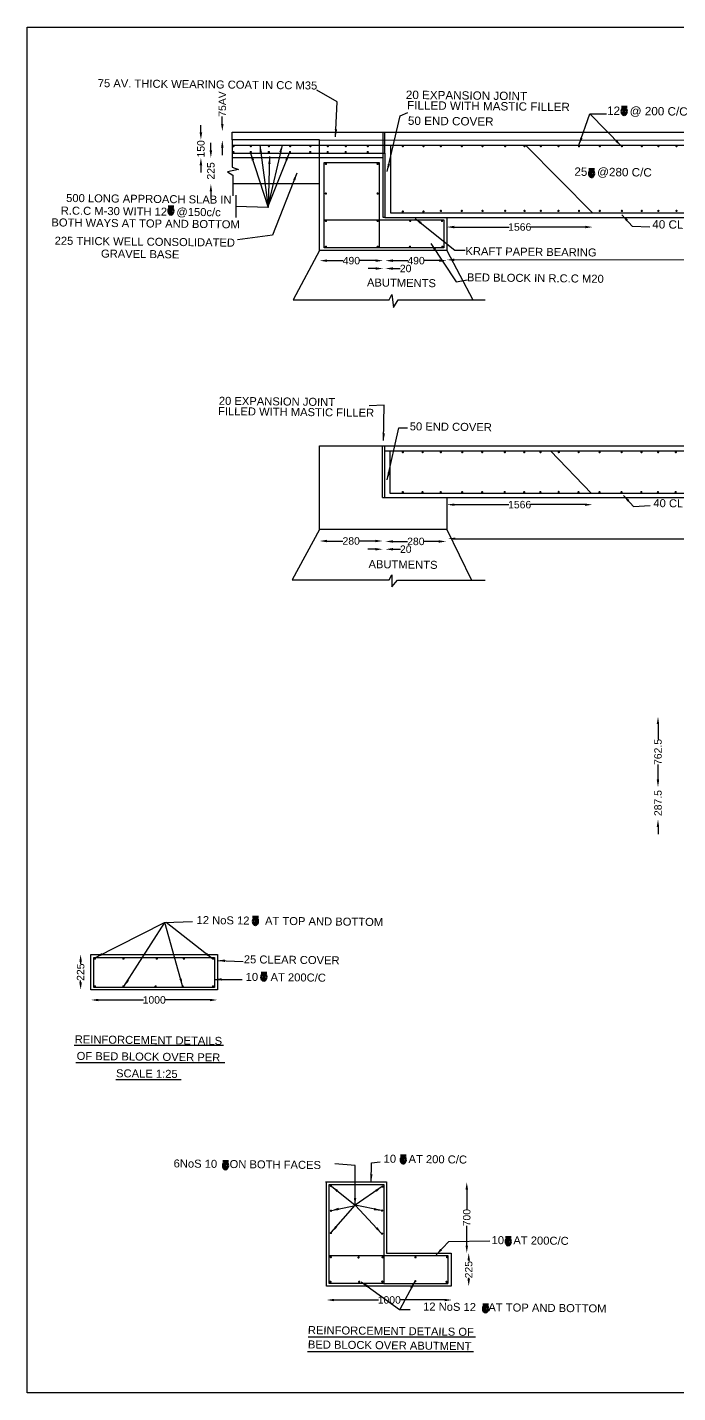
# Model space of a CAD drawing. Header units: millimetres. Extents: x 459 to 17490, y 246 to 12188.
# Drawn here: x 459 to 6142, y 246 to 12188 of the extents above; entities that cross this region are included whole.
import ezdxf

# ---------------------------------------------------------------- set-up
doc = ezdxf.new("R2010")
doc.units = ezdxf.units.MM
doc.header["$MEASUREMENT"] = 0
for name, color, linetype in [('DIM', 7, 'Continuous'), ('DWG', 7, 'Continuous'), ('TXT', 7, 'Continuous'), ('TXT @ 1', 7, 'Continuous')]:
    doc.layers.add(name, color=color, linetype=linetype)
doc.styles.add('Notes', font='arial.ttf', dxfattribs={"height": 0.1})
doc.styles.get("Standard").update_dxf_attribs({"font": 'arial.ttf'})
doc.dimstyles.new('Civil', dxfattribs={"dimtxt": 65, "dimasz": 65, "dimexe": 0.1, "dimexo": 0.0625, "dimgap": 0.09, "dimtad": 0, "dimdec": 0, "dimzin": 12, "dimdsep": 46, "dimtxsty": 'Standard', "dimcen": 0.1, "dimse1": 1, "dimse2": 1, "dimadec": 5, "dimazin": 2, "dimtfac": 1, "dimtdec": 0, "dimtofl": 0, "dimtmove": 0, "dimatfit": 3, "dimfxl": 1, "dimfrac": 1, "dimtolj": 1, "dimtzin": 0, "dimarcsym": 0})

# ---------------------------------------------------------------- blocks, each defined once
blk = doc.blocks.new('*D2')
at = {"layer": 'Defpoints', "color": 0, "transparency": 16777216}
for p in [(2063, 11047), (2136, 11047), (2136, 10817)]:
    blk.add_point(p, dxfattribs=at)
at = {"layer": 'DIM', "color": 0, "lineweight": -2, "transparency": 16777216}
for p, q in [((2063, 11112), (2063, 11177)), ((2063, 10752), (2063, 10687))]:
    blk.add_line(p, q, dxfattribs=at)
at = {"layer": 'DIM', "color": 0, "transparency": 16777216}
for points in [[(2052, 11112), (2074, 11112), (2063, 11047)], [(2052, 10752), (2074, 10752), (2063, 10817)]]:
    blk.add_solid(points, dxfattribs=at)
at = {"layer": 'DIM', "color": 0, "transparency": 16777216, "insert": (2063, 10932), "char_height": 65, "attachment_point": 5, "rotation": 90}
blk.add_mtext('\\A1;225', dxfattribs=at)
blk = doc.blocks.new('*D3')
at = {"layer": 'Defpoints', "color": 0, "transparency": 16777216}
for p in [(1976, 11203), (2136, 11203), (2136, 11047)]:
    blk.add_point(p, dxfattribs=at)
at = {"layer": 'DIM', "color": 0, "lineweight": -2, "transparency": 16777216}
for p, q in [((1976, 11268), (1976, 11333)), ((1976, 10982), (1976, 10917))]:
    blk.add_line(p, q, dxfattribs=at)
at = {"layer": 'DIM', "color": 0, "transparency": 16777216}
for points in [[(1965, 11268), (1987, 11268), (1976, 11203)], [(1965, 10982), (1987, 10982), (1976, 11047)]]:
    blk.add_solid(points, dxfattribs=at)
at = {"layer": 'DIM', "color": 0, "transparency": 16777216, "insert": (1976, 11125), "char_height": 65, "attachment_point": 5, "rotation": 90}
blk.add_mtext('\\A1;150', dxfattribs=at)
blk = doc.blocks.new('*D4')
at = {"layer": 'Defpoints', "color": 0, "transparency": 16777216}
for p in [(2145, 11278), (2163, 11278), (2145, 11200)]:
    blk.add_point(p, dxfattribs=at)
at = {"layer": 'DIM', "color": 0, "lineweight": -2, "transparency": 16777216}
for p, q in [((2163, 11343), (2163, 11408)), ((2163, 11135), (2163, 11070))]:
    blk.add_line(p, q, dxfattribs=at)
at = {"layer": 'DIM', "color": 0, "transparency": 16777216}
for points in [[(2152, 11343), (2174, 11343), (2163, 11278)], [(2152, 11135), (2174, 11135), (2163, 11200)]]:
    blk.add_solid(points, dxfattribs=at)
at = {"layer": 'DIM', "color": 0, "transparency": 16777216, "insert": (2163, 11517), "char_height": 65, "attachment_point": 5, "rotation": 90}
blk.add_mtext('\\A1;75AV', dxfattribs=at)
blk = doc.blocks.new('*D5')
at = {"layer": 'Defpoints', "color": 0, "transparency": 16777216}
for p in [(3014, 10237), (3568, 10237), (3568, 10147)]:
    blk.add_point(p, dxfattribs=at)
at = {"layer": 'DIM', "color": 0, "lineweight": -2, "transparency": 16777216}
for p, q in [((3079, 10147), (3218, 10147)), ((3503, 10147), (3364, 10147))]:
    blk.add_line(p, q, dxfattribs=at)
at = {"layer": 'DIM', "color": 0, "transparency": 16777216}
for points in [[(3079, 10158), (3079, 10136), (3014, 10147)], [(3503, 10158), (3503, 10136), (3568, 10147)]]:
    blk.add_solid(points, dxfattribs=at)
at = {"layer": 'DIM', "color": 0, "transparency": 16777216, "insert": (3291, 10147), "char_height": 65, "attachment_point": 5}
blk.add_mtext('\\A1;490', dxfattribs=at)
blk = doc.blocks.new('*D6')
at = {"layer": 'Defpoints', "color": 0, "transparency": 16777216}
for p in [(3568, 10147), (3588, 10147), (3588, 10078)]:
    blk.add_point(p, dxfattribs=at)
at = {"layer": 'DIM', "color": 0, "lineweight": -2, "transparency": 16777216}
for p, q in [((3503, 10078), (3438, 10078)), ((3653, 10078), (3718, 10078))]:
    blk.add_line(p, q, dxfattribs=at)
at = {"layer": 'DIM', "color": 0, "transparency": 16777216}
for points in [[(3503, 10089), (3503, 10067), (3568, 10078)], [(3653, 10089), (3653, 10067), (3588, 10078)]]:
    blk.add_solid(points, dxfattribs=at)
at = {"layer": 'DIM', "color": 0, "transparency": 16777216, "insert": (3765, 10078), "char_height": 65, "attachment_point": 5}
blk.add_mtext('\\A1;20', dxfattribs=at)
blk = doc.blocks.new('*D7')
at = {"layer": 'Defpoints', "color": 0, "transparency": 16777216}
for p in [(3588, 10078), (4125, 10147), (4125, 10078)]:
    blk.add_point(p, dxfattribs=at)
at = {"layer": 'DIM', "color": 0, "lineweight": -2, "transparency": 16777216}
for p, q in [((3653, 10147), (3783, 10147)), ((4060, 10147), (3930, 10147))]:
    blk.add_line(p, q, dxfattribs=at)
at = {"layer": 'DIM', "color": 0, "transparency": 16777216}
for points in [[(3653, 10158), (3653, 10136), (3588, 10147)], [(4060, 10158), (4060, 10136), (4125, 10147)]]:
    blk.add_solid(points, dxfattribs=at)
at = {"layer": 'DIM', "color": 0, "transparency": 16777216, "insert": (3856, 10147), "char_height": 65, "attachment_point": 5}
blk.add_mtext('\\A1;490', dxfattribs=at)
blk = doc.blocks.new('*D8')
at = {"layer": 'Defpoints', "color": 0, "transparency": 16777216}
for p in [(4124, 10467), (5399, 10467), (5399, 10441)]:
    blk.add_point(p, dxfattribs=at)
at = {"layer": 'DIM', "color": 0, "lineweight": -2, "transparency": 16777216}
for p, q in [((4189, 10441), (4668, 10441)), ((5334, 10441), (4856, 10441))]:
    blk.add_line(p, q, dxfattribs=at)
at = {"layer": 'DIM', "color": 0, "transparency": 16777216}
for points in [[(4189, 10452), (4189, 10430), (4124, 10441)], [(5334, 10452), (5334, 10430), (5399, 10441)]]:
    blk.add_solid(points, dxfattribs=at)
at = {"layer": 'DIM', "color": 0, "transparency": 16777216, "insert": (4762, 10441), "char_height": 65, "attachment_point": 5}
blk.add_mtext('\\A1;1566', dxfattribs=at)
blk = doc.blocks.new('*D9')
at = {"layer": 'Defpoints', "color": 0, "transparency": 16777216}
for p in [(4124, 10237), (14141, 10248), (14141, 10165)]:
    blk.add_point(p, dxfattribs=at)
at = {"layer": 'DIM', "color": 0, "lineweight": -2, "transparency": 16777216}
for p, q in [((4189, 10154), (9035, 10159)), ((14076, 10165), (9230, 10160))]:
    blk.add_line(p, q, dxfattribs=at)
at = {"layer": 'DIM', "color": 0, "transparency": 16777216}
for points in [[(4189, 10165), (4189, 10143), (4124, 10154)], [(14076, 10176), (14076, 10154), (14141, 10165)]]:
    blk.add_solid(points, dxfattribs=at)
at = {"layer": 'DIM', "color": 0, "transparency": 16777216, "insert": (9133, 10160), "char_height": 65, "attachment_point": 5, "rotation": 0.0644}
blk.add_mtext('\\A1;9560', dxfattribs=at)
blk = doc.blocks.new('*D25')
at = {"layer": 'Defpoints', "color": 0, "transparency": 16777216}
for p in [(4135, 7776), (14134, 7773), (4135, 7715)]:
    blk.add_point(p, dxfattribs=at)
at = {"layer": 'DIM', "color": 0, "lineweight": -2, "transparency": 16777216}
for p, q in [((4200, 7715), (9037, 7714)), ((14069, 7713), (9231, 7714))]:
    blk.add_line(p, q, dxfattribs=at)
at = {"layer": 'DIM', "color": 0, "transparency": 16777216}
for points in [[(4200, 7726), (4200, 7705), (4135, 7715)], [(14069, 7724), (14069, 7702), (14134, 7713)]]:
    blk.add_solid(points, dxfattribs=at)
at = {"layer": 'DIM', "color": 0, "transparency": 16777216, "insert": (9134, 7714), "char_height": 65, "attachment_point": 5, "rotation": 359.9859}
blk.add_mtext('\\A1;9560', dxfattribs=at)
blk = doc.blocks.new('*D26')
at = {"layer": 'Defpoints', "color": 0, "transparency": 16777216}
for p in [(4126, 8033), (5396, 8033), (5396, 8013)]:
    blk.add_point(p, dxfattribs=at)
at = {"layer": 'DIM', "color": 0, "lineweight": -2, "transparency": 16777216}
for p, q in [((4191, 8013), (4667, 8013)), ((5331, 8013), (4855, 8013))]:
    blk.add_line(p, q, dxfattribs=at)
at = {"layer": 'DIM', "color": 0, "transparency": 16777216}
for points in [[(4191, 8023), (4191, 8002), (4126, 8013)], [(5331, 8023), (5331, 8002), (5396, 8013)]]:
    blk.add_solid(points, dxfattribs=at)
at = {"layer": 'DIM', "color": 0, "transparency": 16777216, "insert": (4761, 8013), "char_height": 65, "attachment_point": 5}
blk.add_mtext('\\A1;1566', dxfattribs=at)
blk = doc.blocks.new('*D27')
at = {"layer": 'Defpoints', "color": 0, "transparency": 16777216}
for p in [(3013, 7795), (3564, 7795), (3564, 7695)]:
    blk.add_point(p, dxfattribs=at)
at = {"layer": 'DIM', "color": 0, "lineweight": -2, "transparency": 16777216}
for p, q in [((3078, 7695), (3216, 7695)), ((3499, 7695), (3361, 7695))]:
    blk.add_line(p, q, dxfattribs=at)
at = {"layer": 'DIM', "color": 0, "transparency": 16777216}
for points in [[(3078, 7706), (3078, 7684), (3013, 7695)], [(3499, 7706), (3499, 7684), (3564, 7695)]]:
    blk.add_solid(points, dxfattribs=at)
at = {"layer": 'DIM', "color": 0, "transparency": 16777216, "insert": (3289, 7695), "char_height": 65, "attachment_point": 5}
blk.add_mtext('\\A1;280', dxfattribs=at)
blk = doc.blocks.new('*D28')
at = {"layer": 'Defpoints', "color": 0, "transparency": 16777216}
for p in [(3564, 7695), (3589, 7695), (3589, 7623)]:
    blk.add_point(p, dxfattribs=at)
at = {"layer": 'DIM', "color": 0, "lineweight": -2, "transparency": 16777216}
for p, q in [((3499, 7623), (3434, 7623)), ((3654, 7623), (3719, 7623))]:
    blk.add_line(p, q, dxfattribs=at)
at = {"layer": 'DIM', "color": 0, "transparency": 16777216}
for points in [[(3499, 7634), (3499, 7612), (3564, 7623)], [(3654, 7634), (3654, 7612), (3589, 7623)]]:
    blk.add_solid(points, dxfattribs=at)
at = {"layer": 'DIM', "color": 0, "transparency": 16777216, "insert": (3766, 7623), "char_height": 65, "attachment_point": 5}
blk.add_mtext('\\A1;20', dxfattribs=at)
blk = doc.blocks.new('*D29')
at = {"layer": 'Defpoints', "color": 0, "transparency": 16777216}
for p in [(4118, 7691), (3589, 7623), (4118, 7623)]:
    blk.add_point(p, dxfattribs=at)
at = {"layer": 'DIM', "color": 0, "lineweight": -2, "transparency": 16777216}
for p, q in [((3654, 7691), (3781, 7691)), ((4053, 7691), (3926, 7691))]:
    blk.add_line(p, q, dxfattribs=at)
at = {"layer": 'DIM', "color": 0, "transparency": 16777216}
for points in [[(3654, 7702), (3654, 7680), (3589, 7691)], [(4053, 7702), (4053, 7680), (4118, 7691)]]:
    blk.add_solid(points, dxfattribs=at)
at = {"layer": 'DIM', "color": 0, "transparency": 16777216, "insert": (3854, 7691), "char_height": 65, "attachment_point": 5}
blk.add_mtext('\\A1;280', dxfattribs=at)
blk = doc.blocks.new('*D30')
at = {"layer": 'Defpoints', "color": 0, "transparency": 16777216}
for p in [(5970, 6160), (5978, 6160), (5978, 5541)]:
    blk.add_point(p, dxfattribs=at)
at = {"layer": 'DIM', "color": 0, "lineweight": -2, "transparency": 16777216}
for p, q in [((5970, 6095), (5970, 5960)), ((5970, 5606), (5970, 5741))]:
    blk.add_line(p, q, dxfattribs=at)
at = {"layer": 'DIM', "color": 0, "transparency": 16777216}
for points in [[(5959, 6095), (5980, 6095), (5970, 6160)], [(5959, 5606), (5980, 5606), (5970, 5541)]]:
    blk.add_solid(points, dxfattribs=at)
at = {"layer": 'DIM', "color": 0, "transparency": 16777216, "insert": (5970, 5850), "char_height": 65, "attachment_point": 5, "rotation": 90}
blk.add_mtext('\\A1;762.5', dxfattribs=at)
blk = doc.blocks.new('*D31')
at = {"layer": 'Defpoints', "color": 0, "transparency": 16777216}
for p in [(5970, 5547), (6001, 5547), (6001, 5260)]:
    blk.add_point(p, dxfattribs=at)
at = {"layer": 'DIM', "color": 0, "lineweight": -2, "transparency": 16777216}
for p, q in [((5970, 5612), (5970, 5677)), ((5970, 5195), (5970, 5130))]:
    blk.add_line(p, q, dxfattribs=at)
at = {"layer": 'DIM', "color": 0, "transparency": 16777216}
for points in [[(5959, 5612), (5980, 5612), (5970, 5547)], [(5959, 5195), (5980, 5195), (5970, 5260)]]:
    blk.add_solid(points, dxfattribs=at)
at = {"layer": 'DIM', "color": 0, "transparency": 16777216, "insert": (5970, 5403), "char_height": 65, "attachment_point": 5, "rotation": 90}
blk.add_mtext('\\A1;287.5', dxfattribs=at)
blk = doc.blocks.new('*D45')
at = {"layer": 'Defpoints', "color": 0, "transparency": 16777216}
for p in [(1015, 3769), (2120, 3769), (2120, 3681)]:
    blk.add_point(p, dxfattribs=at)
at = {"layer": 'DIM', "color": 0, "lineweight": -2, "transparency": 16777216}
for p, q in [((1080, 3681), (1474, 3681)), ((2055, 3681), (1662, 3681))]:
    blk.add_line(p, q, dxfattribs=at)
at = {"layer": 'DIM', "color": 0, "transparency": 16777216}
for points in [[(1080, 3691), (1080, 3670), (1015, 3681)], [(2055, 3691), (2055, 3670), (2120, 3681)]]:
    blk.add_solid(points, dxfattribs=at)
at = {"layer": 'DIM', "color": 0, "transparency": 16777216, "insert": (1568, 3681), "char_height": 65, "attachment_point": 5}
blk.add_mtext('\\A1;1000', dxfattribs=at)
blk = doc.blocks.new('*D46')
at = {"layer": 'Defpoints', "color": 0, "transparency": 16777216}
for p in [(925, 4080), (1015, 4080), (1015, 3769)]:
    blk.add_point(p, dxfattribs=at)
at = {"layer": 'DIM', "color": 0, "lineweight": -2, "transparency": 16777216}
for p, q in [((925, 4015), (925, 3997)), ((925, 3834), (925, 3851))]:
    blk.add_line(p, q, dxfattribs=at)
at = {"layer": 'DIM', "color": 0, "transparency": 16777216}
for points in [[(914, 4015), (936, 4015), (925, 4080)], [(914, 3834), (936, 3834), (925, 3769)]]:
    blk.add_solid(points, dxfattribs=at)
at = {"layer": 'DIM', "color": 0, "transparency": 16777216, "insert": (925, 3924), "char_height": 65, "attachment_point": 5, "rotation": 90}
blk.add_mtext('\\A1;225', dxfattribs=at)
blk = doc.blocks.new('*D47')
at = {"layer": 'Defpoints', "color": 0, "transparency": 16777216}
for p in [(3074, 1177), (4170, 1177), (4170, 1057)]:
    blk.add_point(p, dxfattribs=at)
at = {"layer": 'DIM', "color": 0, "lineweight": -2, "transparency": 16777216}
for p, q in [((3139, 1057), (3528, 1057)), ((4105, 1057), (3716, 1057))]:
    blk.add_line(p, q, dxfattribs=at)
at = {"layer": 'DIM', "color": 0, "transparency": 16777216}
for points in [[(3139, 1067), (3139, 1046), (3074, 1057)], [(4105, 1067), (4105, 1046), (4170, 1057)]]:
    blk.add_solid(points, dxfattribs=at)
at = {"layer": 'DIM', "color": 0, "transparency": 16777216, "insert": (3622, 1057), "char_height": 65, "attachment_point": 5}
blk.add_mtext('\\A1;1000', dxfattribs=at)
blk = doc.blocks.new('*D48')
at = {"layer": 'Defpoints', "color": 0, "transparency": 16777216}
for p in [(4162, 1468), (4316, 1468), (4162, 1177)]:
    blk.add_point(p, dxfattribs=at)
at = {"layer": 'DIM', "color": 0, "lineweight": -2, "transparency": 16777216}
for p, q in [((4316, 1403), (4316, 1395)), ((4316, 1242), (4316, 1250))]:
    blk.add_line(p, q, dxfattribs=at)
at = {"layer": 'DIM', "color": 0, "transparency": 16777216}
for points in [[(4305, 1403), (4327, 1403), (4316, 1468)], [(4305, 1242), (4327, 1242), (4316, 1177)]]:
    blk.add_solid(points, dxfattribs=at)
at = {"layer": 'DIM', "color": 0, "transparency": 16777216, "insert": (4316, 1322), "char_height": 65, "attachment_point": 5, "rotation": 90}
blk.add_mtext('\\A1;225', dxfattribs=at)
blk = doc.blocks.new('*D49')
at = {"layer": 'Defpoints', "color": 0, "transparency": 16777216}
for p in [(4299, 2087), (4316, 2087), (4316, 1468)]:
    blk.add_point(p, dxfattribs=at)
at = {"layer": 'DIM', "color": 0, "lineweight": -2, "transparency": 16777216}
for p, q in [((4299, 2022), (4299, 1849)), ((4299, 1533), (4299, 1706))]:
    blk.add_line(p, q, dxfattribs=at)
at = {"layer": 'DIM', "color": 0, "transparency": 16777216}
for points in [[(4288, 2022), (4310, 2022), (4299, 2087)], [(4288, 1533), (4310, 1533), (4299, 1468)]]:
    blk.add_solid(points, dxfattribs=at)
at = {"layer": 'DIM', "color": 0, "transparency": 16777216, "insert": (4299, 1777), "char_height": 65, "attachment_point": 5, "rotation": 90}
blk.add_mtext('\\A1;700', dxfattribs=at)

msp = doc.modelspace()

# ---------------------------------------------------------------- linework, layer by layer
at = {"layer": 'DWG'}
for points in [[(4123.7, 10527.1), (4123.7, 10237), (3013.6, 10237), (3013.6, 11202.6), (2249.6, 11202.6), (2249.6, 11271.9), (16197.6, 11271.9)], [(2249.6, 11086.9), (3583.4, 11086.9), (3583.4, 11271.9)], [(3583.4, 10525.2), (3568.2, 10525.2), (3568.2, 11271.9)], [(2249.6, 11202.6), (2249.6, 10965.7), (2304.6, 10945), (2208.5, 10924.3), (2253.7, 10894.1), (2253.7, 10713.4)], [(2249.6, 11158.5), (14647.3, 11158.5), (14647.3, 10562.6), (3634, 10562.6), (3634, 11158.5)], [(3013.6, 11202.6), (16194.5, 11195.7)], [(5399.2, 10562.6), (4813, 11158.5)], [(3568.2, 11047.5), (2249.6, 11047.5)], [(3053.6, 10505.2), (3053.6, 11005.6), (3532.7, 11005.6), (3532.7, 10258.3)], [(3583.4, 11086.9), (3583.4, 10525.2), (4355.7, 10525.2), (5923.8, 10525.2), (11605.5, 10525.2)], [(3013.6, 10817.7), (2253.7, 10817.7)], [(3013.6, 10237), (2782.1, 9805.3)], [(4123.7, 10237), (4353.2, 9803.6)], [(2782.1, 9805.3), (3621.9, 9805.3), (3645.1, 9849.9), (3660, 9737.5), (3698.1, 9803.6), (4458.3, 9803.6)], [(4125.9, 8075.5), (4125.9, 7795.3), (3013.1, 7795.3), (3013.1, 8526.2), (16193, 8526.2)], [(3561.8, 8075.5), (3561.8, 8526.2)], [(3581.8, 8075.5), (3581.8, 8526.2)], [(3581.8, 8482.8), (14636.1, 8482.8), (14636.1, 8111.9), (3630.1, 8111.9), (3630.1, 8482.8)], [(5031.6, 8482.8), (5388.7, 8111.9)], [(3561.8, 8075.5), (16190.8, 8075.5)], [(3013.1, 7795.3), (2773.8, 7355.3)], [(4125.9, 7795.3), (4339.8, 7351.9)], [(2773.8, 7355.3), (3619.8, 7355.3), (3645.4, 7399.7), (3645.4, 7293.8), (3693.3, 7351.9), (4458.9, 7351.9)], [(3065.9, 2091.5), (3598.9, 2091.5), (3598.9, 1467.6), (4162.5, 1467.6), (4162.5, 1177.2), (3073.6, 1177.2), (3073.6, 2091.5)], [(3097.2, 1444.9), (4133.9, 1444.9)], [(4133.9, 1444.9), (4133.9, 1201)], [(3573, 1201), (4133.9, 1201)]]:
    msp.add_lwpolyline(points, dxfattribs=at)
at = {"layer": 'DWG', "const_width": 10}
for points in [[(2254.7, 11097.3, 1), (2264.7, 11097.3, 1)], [(2255.7, 11148.5, 1), (2265.7, 11148.5, 1)], [(2406.4, 11097.3, 1), (2416.4, 11097.3, 1)], [(2407.4, 11148.5, 1), (2417.4, 11148.5, 1)], [(2564.5, 11097.3, 1), (2574.5, 11097.3, 1)], [(2565.5, 11148.5, 1), (2575.5, 11148.5, 1)], [(2749.6, 11097.3, 1), (2759.6, 11097.3, 1)], [(2750.6, 11148.5, 1), (2760.6, 11148.5, 1)], [(2926.5, 11097.3, 1), (2936.5, 11097.3, 1)], [(2927.5, 11148.5, 1), (2937.5, 11148.5, 1)], [(3078.3, 11097.3, 1), (3088.3, 11097.3, 1)], [(3079.3, 11148.5, 1), (3089.3, 11148.5, 1)], [(3235.6, 11097.3, 1), (3245.6, 11097.3, 1)], [(3236.6, 11148.5, 1), (3246.6, 11148.5, 1)], [(3428.4, 11097.3, 1), (3438.4, 11097.3, 1)], [(3429.4, 11148.5, 1), (3439.4, 11148.5, 1)], [(3734.6, 11148.5, 1), (3744.6, 11148.5, 1)], [(3915.2, 11148.5, 1), (3925.2, 11148.5, 1)], [(4067.9, 11148.5, 1), (4077.9, 11148.5, 1)], [(4250.4, 11148.5, 1), (4260.4, 11148.5, 1)], [(4431.9, 11148.5, 1), (4441.9, 11148.5, 1)], [(4629.3, 11148.5, 1), (4639.3, 11148.5, 1)], [(4798.8, 11148.5, 1), (4808.8, 11148.5, 1)], [(4941.2, 11148.5, 1), (4951.2, 11148.5, 1)], [(5094.9, 11148.5, 1), (5104.9, 11148.5, 1)], [(5274.5, 11148.5, 1), (5284.5, 11148.5, 1)], [(5456, 11148.5, 1), (5466, 11148.5, 1)], [(5649.7, 11148.5, 1), (5659.7, 11148.5, 1)], [(5822.9, 11148.5, 1), (5832.9, 11148.5, 1)], [(5968.2, 11148.5, 1), (5978.2, 11148.5, 1)], [(6126.5, 11148.5, 1), (6136.5, 11148.5, 1)], [(3063.2, 10992.8, 1), (3073.2, 10992.8, 1)], [(3515, 10992.8, 1), (3525, 10992.8, 1)], [(3063.2, 10734.2, 1), (3073.2, 10734.2, 1)], [(3515, 10734.2, 1), (3525, 10734.2, 1)], [(3734.6, 10576.8, 1), (3744.6, 10576.8, 1)], [(3915.2, 10576.8, 1), (3925.2, 10576.8, 1)], [(4067.9, 10582.3, 1), (4077.9, 10582.3, 1)], [(4250.4, 10582.3, 1), (4260.4, 10582.3, 1)], [(4431.9, 10582.3, 1), (4441.9, 10582.3, 1)], [(4629.3, 10582.3, 1), (4639.3, 10582.3, 1)], [(4798.8, 10582.3, 1), (4808.8, 10582.3, 1)], [(4941.2, 10582.3, 1), (4951.2, 10582.3, 1)], [(5094.9, 10582.3, 1), (5104.9, 10582.3, 1)], [(5274.5, 10582.3, 1), (5284.5, 10582.3, 1)], [(5456, 10582.3, 1), (5466, 10582.3, 1)], [(5649.7, 10582.3, 1), (5659.7, 10582.3, 1)], [(5822.9, 10582.3, 1), (5832.9, 10582.3, 1)], [(5968.2, 10582.3, 1), (5978.2, 10582.3, 1)], [(6126.5, 10582.3, 1), (6136.5, 10582.3, 1)], [(3063.2, 10494.6, 1), (3073.2, 10494.6, 1)], [(3515, 10494.6, 1), (3525, 10494.6, 1)], [(3799.5, 10494.6, 1), (3809.5, 10494.6, 1)], [(4077.6, 10494.6, 1), (4087.6, 10494.6, 1)], [(3063.2, 10268.1, 1), (3073.2, 10268.1, 1)], [(3515, 10268.1, 1), (3525, 10268.1, 1)], [(3797.7, 10268.1, 1), (3807.7, 10268.1, 1)], [(4080.3, 10268.1, 1), (4090.3, 10268.1, 1)], [(3735.6, 8472.4, 1), (3745.6, 8472.4, 1)], [(3908.7, 8472.4, 1), (3918.7, 8472.4, 1)], [(4067.7, 8472.4, 1), (4077.7, 8472.4, 1)], [(4254.8, 8472.4, 1), (4264.8, 8472.4, 1)], [(4429.3, 8472.4, 1), (4439.3, 8472.4, 1)], [(4626.3, 8472.4, 1), (4636.3, 8472.4, 1)], [(4796.5, 8472.4, 1), (4806.5, 8472.4, 1)], [(4938.3, 8472.4, 1), (4948.3, 8472.4, 1)], [(5098.1, 8472.8, 1), (5108.1, 8472.8, 1)], [(5271.8, 8472.4, 1), (5281.8, 8472.4, 1)], [(5454.7, 8472.4, 1), (5464.7, 8472.4, 1)], [(5647.5, 8472.4, 1), (5657.5, 8472.4, 1)], [(5820.6, 8472.4, 1), (5830.6, 8472.4, 1)], [(5965.5, 8472.4, 1), (5975.5, 8472.4, 1)], [(6120, 8472.4, 1), (6130, 8472.4, 1)], [(3734.5, 8122.2, 1), (3744.5, 8122.2, 1)], [(3907.5, 8122.2, 1), (3917.5, 8122.2, 1)], [(4066.5, 8122.2, 1), (4076.5, 8122.2, 1)], [(4253.7, 8122.2, 1), (4263.7, 8122.2, 1)], [(4428.2, 8122.2, 1), (4438.2, 8122.2, 1)], [(4625.1, 8122.2, 1), (4635.1, 8122.2, 1)], [(4795.4, 8122.2, 1), (4805.4, 8122.2, 1)], [(4937.2, 8122.2, 1), (4947.2, 8122.2, 1)], [(5097, 8124, 1), (5107, 8124, 1)], [(5270.7, 8122.2, 1), (5280.7, 8122.2, 1)], [(5453.6, 8122.2, 1), (5463.6, 8122.2, 1)], [(5646.3, 8122.2, 1), (5656.3, 8122.2, 1)], [(5819.4, 8122.2, 1), (5829.4, 8122.2, 1)], [(5964.3, 8122.2, 1), (5974.3, 8122.2, 1)], [(6118.9, 8122.2, 1), (6128.9, 8122.2, 1)], [(1045.2, 4042, 1), (1055.2, 4042, 1)], [(1293.9, 4042, 1), (1303.9, 4042, 1)], [(1584.8, 4042, 1), (1594.8, 4042, 1)], [(1822.1, 4042, 1), (1832.1, 4042, 1)], [(2077.6, 4042, 1), (2087.6, 4042, 1)], [(1045.2, 3799.3, 1), (1055.2, 3799.3, 1)], [(1293.9, 3799.3, 1), (1303.9, 3799.3, 1)], [(1574.5, 3799.3, 1), (1584.5, 3799.3, 1)], [(1811.8, 3799.3, 1), (1821.8, 3799.3, 1)], [(2077.6, 3799.3, 1), (2087.6, 3799.3, 1)], [(3107.2, 2054, 1), (3117.2, 2054, 1)], [(3558.3, 2048.4, 1), (3568.3, 2048.4, 1)], [(3107.2, 1837.1, 1), (3117.2, 1837.1, 1)], [(3554.1, 1838.5, 1), (3564.1, 1838.5, 1)], [(3107.2, 1642.7, 1), (3117.2, 1642.7, 1)], [(3554.1, 1637.1, 1), (3564.1, 1637.1, 1)], [(3105.8, 1431.9, 1), (3115.8, 1431.9, 1)], [(3348.3, 1429.1, 1), (3358.3, 1429.1, 1)], [(3558.3, 1430.5, 1), (3568.3, 1430.5, 1)], [(3845.9, 1430.5, 1), (3855.9, 1430.5, 1)], [(4121.4, 1431.9, 1), (4131.4, 1431.9, 1)], [(3103, 1216.4, 1), (3113, 1216.4, 1)], [(3353.9, 1216.4, 1), (3363.9, 1216.4, 1)], [(3555.5, 1217.8, 1), (3565.5, 1217.8, 1)], [(3844.5, 1220.6, 1), (3854.5, 1220.6, 1)], [(4117.2, 1215, 1), (4127.2, 1215, 1)]]:
    msp.add_lwpolyline(points, format="xyb", close=True, dxfattribs=at)
at = {"layer": 'DWG'}
for points in [[(3053.6, 10505.2), (4099.3, 10505.2), (4099.3, 10258.3), (3053.6, 10258.3)], [(1015.3, 4079.6), (2120.5, 4079.6), (2120.5, 3768.8), (1015.3, 3768.8)], [(1039.7, 4052.5), (2093.7, 4052.5), (2093.7, 3789.6), (1039.7, 3789.6)], [(3097.2, 2066.5), (3573, 2066.5), (3573, 1201), (3097.2, 1201)]]:
    msp.add_lwpolyline(points, close=True, dxfattribs=at)
at = {"layer": 'TXT'}
for p, q in [((868.1, 3284.7), (2172.8, 3284.7)), ((883.5, 3133.9), (2184.8, 3133.9)), ((1231.6, 2984.9), (1802.5, 2984.9)), ((2912.5, 734.2), (4376.2, 734.2)), ((2906.7, 606.1), (4356.8, 606.1))]:
    msp.add_line(p, q, dxfattribs=at)
msp.add_lwpolyline([(17487.9, 246.1), (459.3, 246.1), (459.3, 12187.9), (17487.9, 12187.9)], close=True, dxfattribs=at)
at = {"layer": 'TXT', "lineweight": 53}
for points in [[(5673.1, 11426.8), (5673.1, 11491.4), (5649.6, 11491.4)], [(5673.1, 11491.4), (5699.3, 11491.4)], [(5388.5, 10882.8), (5388.5, 10947.4), (5365, 10947.4)], [(5388.5, 10947.4), (5414.8, 10947.4)], [(1712.7, 10555.1), (1712.7, 10619.7), (1689.2, 10619.7)], [(1712.7, 10619.7), (1738.9, 10619.7)], [(2451.5, 4342.5), (2451.5, 4407.1), (2428, 4407.1)], [(2451.5, 4407.1), (2477.8, 4407.1)], [(2524.6, 3854.8), (2524.6, 3919.3), (2501.1, 3919.3)], [(2524.6, 3919.3), (2550.8, 3919.3)], [(2190.2, 2206.1), (2190.2, 2270.7), (2166.7, 2270.7)], [(2190.2, 2270.7), (2216.4, 2270.7)], [(3743, 2256), (3743, 2320.6), (3719.5, 2320.6)], [(3743, 2320.6), (3769.3, 2320.6)], [(4660.1, 1540.4), (4660.1, 1604.9), (4636.6, 1604.9)], [(4660.1, 1604.9), (4686.3, 1604.9)], [(4461.8, 954.1), (4461.8, 1018.7), (4438.3, 1018.7)], [(4461.8, 1018.7), (4488, 1018.7)]]:
    msp.add_lwpolyline(points, dxfattribs=at)
at = {"layer": 'TXT'}
for points in [[(2280.9, 10720.3), (2280.9, 10525.4)], [(2563.8, 10610.7), (2280.9, 10620.4)]]:
    msp.add_lwpolyline(points, dxfattribs=at)
at = {"layer": 'TXT', "lineweight": 53}
for centre in [(5674.1, 11453.3), (5389.6, 10909.3), (1713.8, 10581.6), (2452.6, 4369), (2525.6, 3881.2), (3744.1, 2282.5), (2191.2, 2232.6), (4661.1, 1566.8), (4462.9, 980.6)]:
    msp.add_ellipse(centre, major_axis=(-1.1, -33.3), ratio=0.6634935, dxfattribs=at)

# ---------------------------------------------------------------- texts
at = {"layer": 'TXT @ 1', "style": 'Notes'}
for s, height, p in [('75 AV. THICK WEARING COAT IN CC M35', 70, (1074.5, 11664.7)), ('20 EXPANSION JOINT ', 73, (3766.3, 11561.4)), ('FILLED WITH MASTIC FILLER', 73, (3777.3, 11470.2)), ('12   @ 200 C/C', 73, (5524.2, 11422.7)), ('50 END COVER', 73, (3784.6, 11335.1)), ('25   @280 C/C', 73, (5239.1, 10889.6)), ('500 LONG APPROACH SLAB IN', 70, (798.1, 10660.3)), ('BOTH WAYS AT TOP AND BOTTOM', 70, (669.4, 10447)), ('R.C.C M-30 WITH 12   @150c/c', 70, (751, 10550.5)), ('40 CLEAR COVER', 73, (5919.6, 10428.9)), ('225 THICK WELL CONSOLIDATED', 70, (697.6, 10287)), ('GRAVEL BASE', 70, (1102.6, 10174.1)), ('KRAFT PAPER BEARING', 70, (4287, 10196.2)), ('BED BLOCK IN R.C.C M20', 70, (4300.3, 9966.5)), ('ABUTMENTS', 70, (3426.4, 9921.4)), ('20 EXPANSION JOINT', 70, (2132.3, 8886.6)), ('FILLED WITH MASTIC FILLER', 70, (2125.4, 8796.4)), ('50 END COVER', 70, (3800.6, 8663.3)), ('40 CLEAR COVER', 70, (5929.1, 7991.8)), ('ABUTMENTS', 70, (3440.1, 7458)), ('12 NoS 12     AT TOP AND BOTTOM', 70, (1937.9, 4345.4)), ('25 CLEAR COVER', 70, (2350.7, 4001.7)), ('10    AT 200C/C', 70, (2366.6, 3848.4)), ('REINFORCEMENT DETAILS', 70, (873.2, 3302.1)), ('OF BED BLOCK OVER PER', 70, (890.1, 3156.9)), ('SCALE 1:25', 70, (1234.4, 3004.8)), ('6NoS 10    ON BOTH FACES', 70, (1737.1, 2216.5)), ('10    AT 200 C/C', 70, (3572.4, 2258)), ('10   AT 200C/C', 70, (4515.6, 1546.2)), ('12 NoS 12    AT TOP AND BOTTOM', 70, (3916.9, 965)), ('REINFORCEMENT DETAILS OF', 70, (2910.4, 758.9)), ('BED BLOCK OVER ABUTMENT', 70, (2910.4, 633.5))]:
    msp.add_text(s, height=height, rotation=359.36395, dxfattribs=at).set_placement(p)

# ---------------------------------------------------------------- dimensions: what is measured, and where the dimension line sits
at = {"layer": 'DIM'}
for p1, p2, distance, text, picture, middle in [((2145.2, 11200.3), (2145.2, 11277.9), -17.4, '75AV', '*D4', (2162.7, 11516.5)), ((2135.7, 11046.8), (2135.7, 11203.5), 160, '150', '*D3', (1975.8, 11125.1)), ((2135.7, 10817.3), (2135.7, 11046.8), 72.9, '225', '*D2', (2062.9, 10932)), ((4123.7, 10466.5), (5399.5, 10466.5), -25.8, '1566', '*D8', (4761.6, 10440.8)), ((3013.6, 10237), (3567.7, 10237), -90.2, '490', '*D5', (3290.6, 10146.8)), ((3588, 10078), (4124.8, 10078), 68.8, '490', '*D7', (3856.4, 10146.8)), ((4123.7, 10237), (14141.1, 10248.3), -83, '9560', '*D9', (9132.5, 10159.6)), ((4125.9, 8032.8), (5396.4, 8032.8), -20.1, '1566', '*D26', (4761.1, 8012.6)), ((3013.1, 7795.3), (3564.3, 7795.3), -100.2, '280', '*D27', (3288.7, 7695.1)), ((14133.5, 7773.3), (4135.4, 7775.7), 60.3, '9560', '*D25', (9134.4, 7714.2)), ((3564.3, 7695.1), (3589.1, 7695.1), -72.3, '20', '*D28', (3766.2, 7622.8)), ((3589.1, 7622.8), (4118.2, 7622.8), 68.5, '280', '*D29', (3853.6, 7691.3)), ((5978.1, 5541.1), (5978.1, 6159.8), 8.4, '762.5', '*D30', (5969.6, 5850.5)), ((6000.6, 5259.8), (6000.6, 5546.7), 31, '287.5', '*D31', (5969.6, 5403.3)), ((1015.3, 3768.8), (1015.3, 4079.6), 90.6, '225', '*D46', (924.7, 3924.2)), ((1015.3, 3768.8), (2120.5, 3768.8), -88.3, '1000', '*D45', (1567.9, 3680.5)), ((4316, 1467.6), (4316, 2087.3), 16.9, '700', '*D49', (4299, 1777.4)), ((4162.5, 1177.2), (4162.5, 1467.6), -153.5, '225', '*D48', (4316, 1322.4)), ((3073.6, 1177.2), (4170.4, 1177.2), -120.7, '1000', '*D47', (3622, 1056.6))]:
    dim = msp.add_aligned_dim(p1=p1, p2=p2, distance=distance, text=text, dimstyle='Civil', dxfattribs=at)
    dim.commit()
    dim.dimension.update_dxf_attribs({"geometry": picture, "text_midpoint": middle})
dim = msp.add_aligned_dim(p1=(3567.7, 10146.8), p2=(3588, 10146.8), distance=-68.8, dimstyle='Civil', dxfattribs=at)
dim.commit()
dim.dimension.update_dxf_attribs({"geometry": '*D6', "text_midpoint": (3765.1, 10078)})

# ---------------------------------------------------------------- leaders
at = {"layer": 'TXT'}
for points in [[(3153.3, 11231.1), (3165.9, 11535.6), (2990, 11639.1)], [(3603, 10927.5), (3718.2, 11413.7), (3784, 11441.9)], [(5279.2, 11158.5), (5375.2, 11430.7), (5520.5, 11430.7)], [(5649.7, 11148.5), (5375.2, 11430.7)], [(2490.6, 11158.5), (2563.8, 10610.7)], [(2685.7, 11158.5), (2560.3, 10621.6)], [(2410.2, 11086.9), (2563.8, 10610.7)], [(2746.7, 11086.9), (2560.3, 10621.6)], [(2576, 11056.6), (2563.8, 10610.7)], [(2815, 10912.8), (2600.4, 10369.4), (2295.5, 10328)], [(3846.8, 10516.7), (4195.8, 10239.1), (4283.7, 10239.1)], [(5655.2, 10547), (5744.7, 10449.8), (5898.3, 10442.1)], [(3984.5, 10298.4), (4207.7, 9961.5), (4305.1, 9980.5)], [(3572.3, 8573.2), (3576.9, 8882.5), (3447.5, 8877.9)], [(3604.7, 8231.4), (3706.3, 8684), (3780.3, 8684)], [(5667.4, 8093.3), (5756.3, 7998), (5900.4, 8004.4)], [(1054.5, 4052.5), (1656.8, 4357.4), (1901.2, 4367.2)], [(1303.9, 3799.3), (1661.4, 4357.5)], [(1815.2, 3804.1), (1661.4, 4357.5)], [(2077.6, 4042), (1671.4, 4357.9)], [(2120.5, 4026), (2345.4, 4017.8)], [(2093.7, 3860.7), (2337.3, 3860.7)], [(3322.7, 1884.5), (3323.8, 2234.1), (3146.8, 2247.7)], [(3464.1, 2091.5), (3466.8, 2257.2), (3541.7, 2264)], [(3116.5, 2051.5), (3323.8, 1885.7)], [(3558.3, 2048.4), (3323.8, 1885.7)], [(3114.5, 1647.2), (3323.8, 1885.7)], [(3116.5, 1839.6), (3322.7, 1884.5)], [(3554.1, 1838.3), (3323.8, 1885.7)], [(3554.9, 1639.8), (3323.8, 1885.7)], [(4031.1, 1450.6), (4141, 1569.4), (4501.8, 1574.6)], [(3375.3, 1216), (3710.2, 975.1), (3805.2, 975.1)], [(3844.6, 1219.5), (3713.8, 975.1)]]:
    msp.add_leader(points, dimstyle='Civil', override={"dimgap": 0.09, "dimtad": 0}, dxfattribs=at)

doc.saveas('drawing.dxf')
